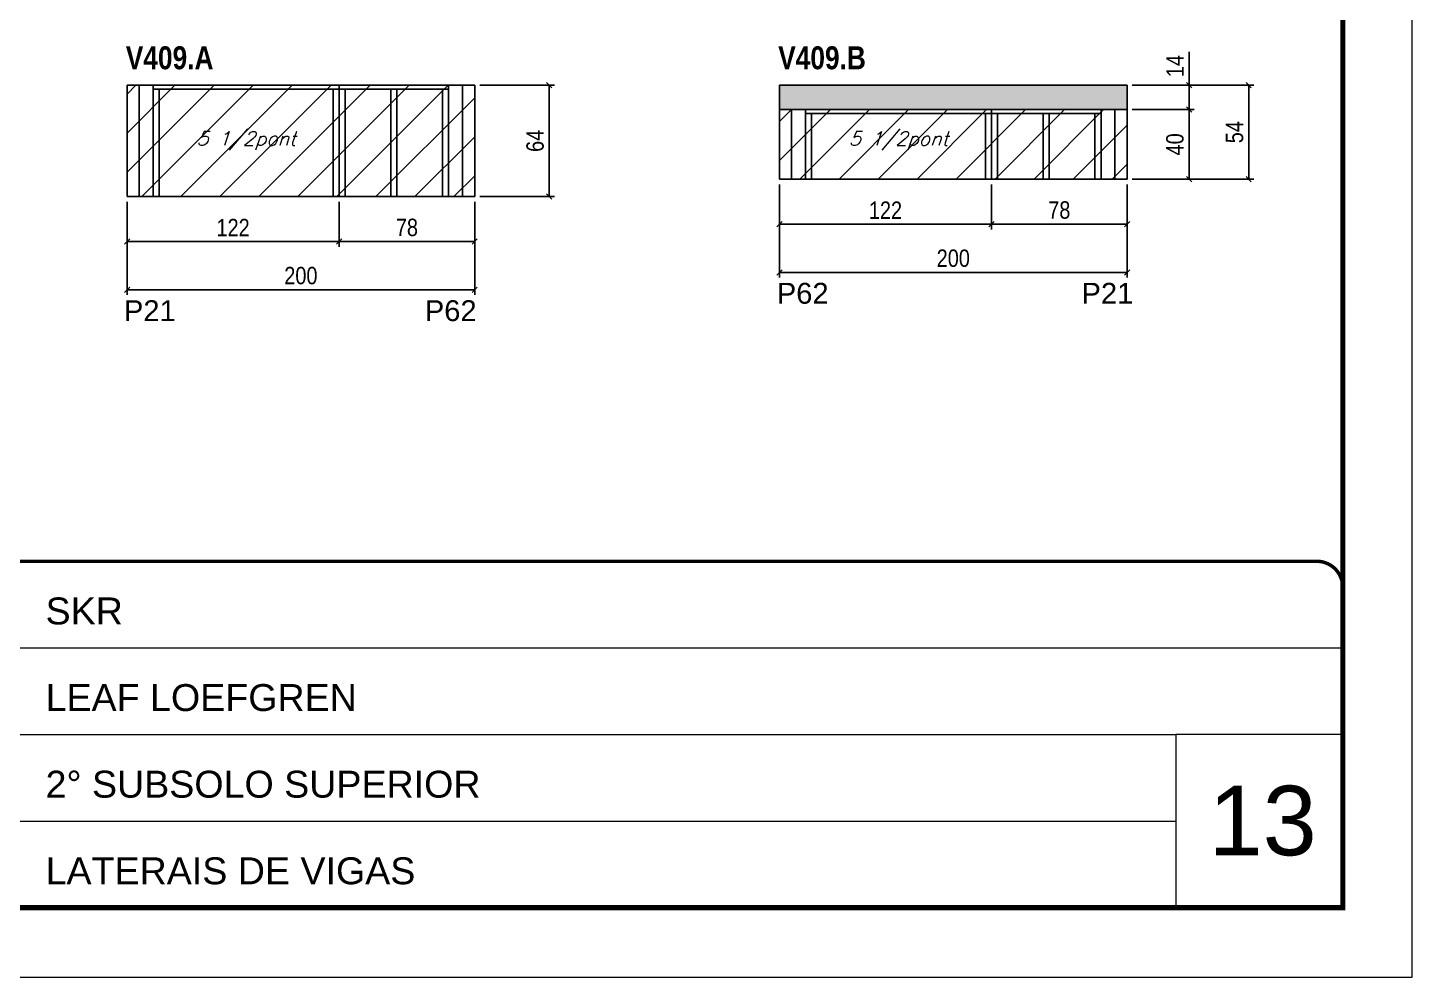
# Model space of a CAD drawing. Extents: x 3309 to 9590, y -2522 to 15424.
# Drawn here: x 3998 to 4794, y 10112 to 10658 of the extents above; entities that cross this region are included whole.
import ezdxf

# ---------------------------------------------------------------- set-up
doc = ezdxf.new("R2010")
doc.units = 0
doc.linetypes.add('CONTINUO', pattern=[0])
doc.linetypes.add('DASHED', pattern=[0.75, 0.5, -0.25])
for name, color, linetype in [('5', 5, 'Continuous'), ('COTA', 241, 'Continuous'), ('NOMENCLATURA', 7, 'Continuous'), ('Painéis', 200, 'Continuous'), ('SARR_2.2x7', 40, 'Continuous'), ('SARR_3.5x7', 81, 'Continuous'), ('texto', 7, 'Continuous')]:
    doc.layers.add(name, color=color, linetype=linetype)
for name, color, linetype, lineweight in [('CARIMBO', 255, 'Continuous', 9), ('Folhas', 255, 'Continuous', 9), ('Hachura', 251, 'Continuous', 9), ('SARRAFO DE PRESSAO', 251, 'DASHED', 9)]:
    doc.layers.add(name, color=color, linetype=linetype, lineweight=lineweight)
doc.styles.add('ARIAL', font='arial.ttf')
doc.styles.add('COTA TECNICA', font='techl___.ttf', dxfattribs={"height": 10})
doc.styles.add('Romans', font='romans.shx')
doc.styles.get("Standard").update_dxf_attribs({"font": 'arial.ttf'})
doc.styles.add('TECNICA', font='techb___.ttf', dxfattribs={"height": 10})
doc.dimstyles.new('PAINEL', dxfattribs={"dimtxt": 10, "dimasz": 3, "dimexe": 3, "dimexo": 3, "dimgap": 3, "dimtad": 1, "dimdec": 1, "dimzin": 12, "dimdsep": 46, "dimtxsty": 'COTA TECNICA', "dimblk1": 'OBLIQUE', "dimblk2": 'OBLIQUE', "dimsah": 1, "dimcen": 0.9, "dimclrd": 4, "dimclre": 4, "dimclrt": 240, "dimadec": 1, "dimazin": 3, "dimtfac": 1, "dimtdec": 1, "dimtmove": 0, "dimatfit": 3, "dimfxl": 1, "dimtolj": 1, "dimtzin": 12, "dimarcsym": 0})

# ---------------------------------------------------------------- blocks, each defined once
blk = doc.blocks.new('9999999999')
at = {"color": 30, "linetype": 'CONTINUO'}
for p, q in [((98564.56, 34379.64), (99583.98, 34379.64)), ((98564.56, 34329.83), (99487.98, 34329.83)), ((99583.98, 34329.83), (99487.98, 34329.83)), ((99487.98, 34329.83), (99487.98, 34230.21)), ((98564.56, 34280.02), (99487.98, 34280.02))]:
    blk.add_line(p, q, dxfattribs=at)
at = {"color": 30, "linetype": 'CONTINUO', "const_width": 2}
blk.add_lwpolyline([(99583.98, 34230.21), (99583.98, 34414.45, 0.414214), (99568.98, 34429.45), (98228.98, 34429.45, 0.414214), (98213.98, 34414.45), (98213.98, 34245.21, 0.414214), (98228.98, 34230.21), (99583.98, 34230.21)], format="xyb", dxfattribs=at)
at = {"layer": 'Folhas'}
blk.add_lwpolyline([(98138.98, 34190.21), (99623.98, 34190.21), (99623.98, 35240.21), (98138.98, 35240.21)], close=True, dxfattribs=at)
at = {"layer": 'Folhas', "color": 30, "const_width": 3}
blk.add_lwpolyline([(98213.98, 34230.21), (99583.98, 34230.21), (99583.98, 35200.21), (98213.98, 35200.21)], close=True, dxfattribs=at)
at = {"color": 7, "linetype": 'Continuous', "ltscale": 5, "style": 'ARIAL'}
for s, height, p in [('SKR', 15.483, (98837.68, 34393.13)), ('LEAF LOEFGREN', 15.4829, (98837.68, 34343.32)), ('2° SUBSOLO SUPERIOR', 15.4829, (98837.68, 34293.51)), ('LATERAIS DE VIGAS', 15.4829, (98837.68, 34243.7))]:
    blk.add_text(s, height=height, dxfattribs=at).set_placement(p)
blk = doc.blocks.new('_Oblique')
at = {"color": 0, "linetype": 'ByBlock', "lineweight": -2}
blk.add_line((-0.5, -0.5), (0.5, 0.5), dxfattribs=at)
blk = doc.blocks.new('*D1035')
at = {"layer": 'COTA', "color": 4, "linetype": 'ByBlock', "lineweight": -2, "transparency": 16777216}
for p, q in [((4176.94, 10558.12), (4176.94, 10532.2)), ((4254.94, 10558.12), (4254.94, 10532.2)), ((4254.94, 10535.2), (4176.94, 10535.2))]:
    blk.add_line(p, q, dxfattribs=at)
at = {"layer": 'Defpoints', "color": 0, "linetype": 'ByBlock', "transparency": 16777216}
for p in [(4176.94, 10561.12), (4254.94, 10561.12), (4176.94, 10535.2)]:
    blk.add_point(p, dxfattribs=at)
at = {"layer": 'COTA', "color": 4, "linetype": 'ByBlock', "lineweight": -2, "transparency": 16777216, "xscale": 3, "yscale": 3, "zscale": 3, "rotation": 180}
blk.add_blockref('_Oblique', (4176.94, 10535.2), dxfattribs=at)
at = {"layer": 'COTA', "color": 4, "linetype": 'ByBlock', "lineweight": -2, "transparency": 16777216, "xscale": 3, "yscale": 3, "zscale": 3}
blk.add_blockref('_Oblique', (4254.94, 10535.2), dxfattribs=at)
at = {"layer": 'COTA', "color": 240, "linetype": 'ByBlock', "transparency": 16777216, "insert": (4215.94, 10543.3), "char_height": 10, "attachment_point": 5, "style": 'COTA TECNICA'}
blk.add_mtext('\\A1;78', dxfattribs=at)
blk = doc.blocks.new('*D1036')
at = {"layer": 'COTA', "color": 4, "linetype": 'ByBlock', "lineweight": -2, "transparency": 16777216}
for p, q in [((4054.94, 10558.12), (4054.94, 10532.2)), ((4176.94, 10558.12), (4176.94, 10532.2)), ((4176.94, 10535.2), (4054.94, 10535.2))]:
    blk.add_line(p, q, dxfattribs=at)
at = {"layer": 'Defpoints', "color": 0, "linetype": 'ByBlock', "transparency": 16777216}
for p in [(4054.94, 10561.12), (4176.94, 10561.12), (4054.94, 10535.2)]:
    blk.add_point(p, dxfattribs=at)
at = {"layer": 'COTA', "color": 4, "linetype": 'ByBlock', "lineweight": -2, "transparency": 16777216, "xscale": 3, "yscale": 3, "zscale": 3, "rotation": 180}
blk.add_blockref('_Oblique', (4054.94, 10535.2), dxfattribs=at)
at = {"layer": 'COTA', "color": 4, "linetype": 'ByBlock', "lineweight": -2, "transparency": 16777216, "xscale": 3, "yscale": 3, "zscale": 3}
blk.add_blockref('_Oblique', (4176.94, 10535.2), dxfattribs=at)
at = {"layer": 'COTA', "color": 240, "linetype": 'ByBlock', "transparency": 16777216, "insert": (4115.94, 10543.26), "char_height": 10, "attachment_point": 5, "style": 'COTA TECNICA'}
blk.add_mtext('\\A1;122', dxfattribs=at)
blk = doc.blocks.new('*D1037')
at = {"layer": 'COTA', "color": 4, "linetype": 'ByBlock', "lineweight": -2, "transparency": 16777216}
for p, q in [((4054.94, 10558.12), (4054.94, 10504.49)), ((4254.94, 10558.12), (4254.94, 10504.49)), ((4254.94, 10507.49), (4054.94, 10507.49))]:
    blk.add_line(p, q, dxfattribs=at)
at = {"layer": 'Defpoints', "color": 0, "linetype": 'ByBlock', "transparency": 16777216}
for p in [(4054.94, 10561.12), (4254.94, 10561.12), (4054.94, 10507.49)]:
    blk.add_point(p, dxfattribs=at)
at = {"layer": 'COTA', "color": 4, "linetype": 'ByBlock', "lineweight": -2, "transparency": 16777216, "xscale": 3, "yscale": 3, "zscale": 3, "rotation": 180}
blk.add_blockref('_Oblique', (4054.94, 10507.49), dxfattribs=at)
at = {"layer": 'COTA', "color": 4, "linetype": 'ByBlock', "lineweight": -2, "transparency": 16777216, "xscale": 3, "yscale": 3, "zscale": 3}
blk.add_blockref('_Oblique', (4254.94, 10507.49), dxfattribs=at)
at = {"layer": 'COTA', "color": 240, "linetype": 'ByBlock', "transparency": 16777216, "insert": (4154.94, 10515.59), "char_height": 10, "attachment_point": 5, "style": 'COTA TECNICA'}
blk.add_mtext('\\A1;200', dxfattribs=at)
blk = doc.blocks.new('*D1038')
at = {"layer": 'COTA', "color": 4, "lineweight": -2, "transparency": 16777216}
for p, q in [((4257.94, 10625.12), (4300.83, 10625.12)), ((4297.83, 10625.12), (4297.83, 10561.12)), ((4257.94, 10561.12), (4300.83, 10561.12))]:
    blk.add_line(p, q, dxfattribs=at)
at = {"layer": 'Defpoints', "color": 0, "transparency": 16777216}
for p in [(4254.94, 10625.12), (4254.94, 10561.12), (4297.83, 10561.12)]:
    blk.add_point(p, dxfattribs=at)
at = {"layer": 'COTA', "color": 4, "lineweight": -2, "transparency": 16777216, "xscale": 3, "yscale": 3, "zscale": 3}
for p, rotation in [((4297.83, 10625.12), 90), ((4297.83, 10561.12), 270)]:
    blk.add_blockref('_Oblique', p, dxfattribs=dict(at, rotation=rotation))
at = {"layer": 'COTA', "color": 240, "transparency": 16777216, "insert": (4289.73, 10593.12), "char_height": 10, "attachment_point": 5, "rotation": 90, "style": 'COTA TECNICA'}
blk.add_mtext('\\A1;64', dxfattribs=at)
blk = doc.blocks.new('*D1039')
at = {"layer": 'COTA', "color": 4, "linetype": 'ByBlock', "lineweight": -2, "transparency": 16777216}
for p, q in [((4552.28, 10568.12), (4552.28, 10542.2)), ((4630.28, 10568.12), (4630.28, 10542.2)), ((4630.28, 10545.2), (4552.28, 10545.2))]:
    blk.add_line(p, q, dxfattribs=at)
at = {"layer": 'Defpoints', "color": 0, "linetype": 'ByBlock', "transparency": 16777216}
for p in [(4552.28, 10571.12), (4630.28, 10571.12), (4552.28, 10545.2)]:
    blk.add_point(p, dxfattribs=at)
at = {"layer": 'COTA', "color": 4, "linetype": 'ByBlock', "lineweight": -2, "transparency": 16777216, "xscale": 3, "yscale": 3, "zscale": 3, "rotation": 180}
blk.add_blockref('_Oblique', (4552.28, 10545.2), dxfattribs=at)
at = {"layer": 'COTA', "color": 4, "linetype": 'ByBlock', "lineweight": -2, "transparency": 16777216, "xscale": 3, "yscale": 3, "zscale": 3}
blk.add_blockref('_Oblique', (4630.28, 10545.2), dxfattribs=at)
at = {"layer": 'COTA', "color": 240, "linetype": 'ByBlock', "transparency": 16777216, "insert": (4591.28, 10553.3), "char_height": 10, "attachment_point": 5, "style": 'COTA TECNICA'}
blk.add_mtext('\\A1;78', dxfattribs=at)
blk = doc.blocks.new('*D1040')
at = {"layer": 'COTA', "color": 4, "linetype": 'ByBlock', "lineweight": -2, "transparency": 16777216}
for p, q in [((4430.28, 10568.12), (4430.28, 10542.2)), ((4552.28, 10568.12), (4552.28, 10542.2)), ((4552.28, 10545.2), (4430.28, 10545.2))]:
    blk.add_line(p, q, dxfattribs=at)
at = {"layer": 'Defpoints', "color": 0, "linetype": 'ByBlock', "transparency": 16777216}
for p in [(4430.28, 10571.12), (4552.28, 10571.12), (4430.28, 10545.2)]:
    blk.add_point(p, dxfattribs=at)
at = {"layer": 'COTA', "color": 4, "linetype": 'ByBlock', "lineweight": -2, "transparency": 16777216, "xscale": 3, "yscale": 3, "zscale": 3, "rotation": 180}
blk.add_blockref('_Oblique', (4430.28, 10545.2), dxfattribs=at)
at = {"layer": 'COTA', "color": 4, "linetype": 'ByBlock', "lineweight": -2, "transparency": 16777216, "xscale": 3, "yscale": 3, "zscale": 3}
blk.add_blockref('_Oblique', (4552.28, 10545.2), dxfattribs=at)
at = {"layer": 'COTA', "color": 240, "linetype": 'ByBlock', "transparency": 16777216, "insert": (4491.28, 10553.26), "char_height": 10, "attachment_point": 5, "style": 'COTA TECNICA'}
blk.add_mtext('\\A1;122', dxfattribs=at)
blk = doc.blocks.new('*D1041')
at = {"layer": 'COTA', "color": 4, "linetype": 'ByBlock', "lineweight": -2, "transparency": 16777216}
for p, q in [((4430.28, 10568.12), (4430.28, 10514.49)), ((4630.28, 10568.12), (4630.28, 10514.49)), ((4630.28, 10517.49), (4430.28, 10517.49))]:
    blk.add_line(p, q, dxfattribs=at)
at = {"layer": 'Defpoints', "color": 0, "linetype": 'ByBlock', "transparency": 16777216}
for p in [(4430.28, 10571.12), (4630.28, 10571.12), (4430.28, 10517.49)]:
    blk.add_point(p, dxfattribs=at)
at = {"layer": 'COTA', "color": 4, "linetype": 'ByBlock', "lineweight": -2, "transparency": 16777216, "xscale": 3, "yscale": 3, "zscale": 3, "rotation": 180}
blk.add_blockref('_Oblique', (4430.28, 10517.49), dxfattribs=at)
at = {"layer": 'COTA', "color": 4, "linetype": 'ByBlock', "lineweight": -2, "transparency": 16777216, "xscale": 3, "yscale": 3, "zscale": 3}
blk.add_blockref('_Oblique', (4630.28, 10517.49), dxfattribs=at)
at = {"layer": 'COTA', "color": 240, "linetype": 'ByBlock', "transparency": 16777216, "insert": (4530.28, 10525.59), "char_height": 10, "attachment_point": 5, "style": 'COTA TECNICA'}
blk.add_mtext('\\A1;200', dxfattribs=at)
blk = doc.blocks.new('*D1042')
at = {"layer": 'COTA', "color": 4, "lineweight": -2, "transparency": 16777216}
for p, q in [((4633.28, 10611.12), (4668.93, 10611.12)), ((4665.93, 10611.12), (4665.93, 10571.12)), ((4633.28, 10571.12), (4668.93, 10571.12))]:
    blk.add_line(p, q, dxfattribs=at)
at = {"layer": 'Defpoints', "color": 0, "transparency": 16777216}
for p in [(4630.28, 10611.12), (4630.28, 10571.12), (4665.93, 10571.12)]:
    blk.add_point(p, dxfattribs=at)
at = {"layer": 'COTA', "color": 4, "lineweight": -2, "transparency": 16777216, "xscale": 3, "yscale": 3, "zscale": 3}
for p, rotation in [((4665.93, 10611.12), 90), ((4665.93, 10571.12), 270)]:
    blk.add_blockref('_Oblique', p, dxfattribs=dict(at, rotation=rotation))
at = {"layer": 'COTA', "color": 240, "transparency": 16777216, "insert": (4657.83, 10591.12), "char_height": 10, "attachment_point": 5, "rotation": 90, "style": 'COTA TECNICA'}
blk.add_mtext('\\A1;40', dxfattribs=at)
blk = doc.blocks.new('*D1048')
at = {"layer": 'COTA', "color": 4, "lineweight": -2, "transparency": 16777216}
for p, q in [((4665.93, 10625.12), (4665.93, 10644.23)), ((4633.28, 10625.12), (4668.93, 10625.12)), ((4665.93, 10611.12), (4665.93, 10625.12)), ((4633.28, 10611.12), (4668.93, 10611.12))]:
    blk.add_line(p, q, dxfattribs=at)
at = {"layer": 'Defpoints', "color": 0, "transparency": 16777216}
for p in [(4630.28, 10625.12), (4665.93, 10625.12), (4630.28, 10611.12)]:
    blk.add_point(p, dxfattribs=at)
at = {"layer": 'COTA', "color": 4, "lineweight": -2, "transparency": 16777216, "xscale": 3, "yscale": 3, "zscale": 3}
for p, rotation in [((4665.93, 10625.12), 90), ((4665.93, 10611.12), 270)]:
    blk.add_blockref('_Oblique', p, dxfattribs=dict(at, rotation=rotation))
at = {"layer": 'COTA', "color": 240, "transparency": 16777216, "insert": (4657.86, 10636.17), "char_height": 10, "attachment_point": 5, "rotation": 90, "style": 'COTA TECNICA'}
blk.add_mtext('\\A1;14', dxfattribs=at)
blk = doc.blocks.new('*D1049')
at = {"layer": 'COTA', "color": 4, "lineweight": -2, "transparency": 16777216}
for p, q in [((4633.28, 10625.12), (4703.25, 10625.12)), ((4700.25, 10571.12), (4700.25, 10625.12)), ((4633.28, 10571.12), (4703.25, 10571.12))]:
    blk.add_line(p, q, dxfattribs=at)
at = {"layer": 'Defpoints', "color": 0, "transparency": 16777216}
for p in [(4630.28, 10625.12), (4700.25, 10625.12), (4630.28, 10571.12)]:
    blk.add_point(p, dxfattribs=at)
at = {"layer": 'COTA', "color": 4, "lineweight": -2, "transparency": 16777216, "xscale": 3, "yscale": 3, "zscale": 3}
for p, rotation in [((4700.25, 10625.12), 90), ((4700.25, 10571.12), 270)]:
    blk.add_blockref('_Oblique', p, dxfattribs=dict(at, rotation=rotation))
at = {"layer": 'COTA', "color": 240, "transparency": 16777216, "insert": (4692.14, 10598.12), "char_height": 10, "attachment_point": 5, "rotation": 90, "style": 'COTA TECNICA'}
blk.add_mtext('\\A1;54', dxfattribs=at)

msp = doc.modelspace()

# ---------------------------------------------------------------- hatches: boundary and pattern name
at = {"layer": 'COTA'}
h = msp.add_hatch(dxfattribs=at)
h.set_pattern_fill('AR-CONC', color=256, scale=0.03)
h.paths.add_polyline_path([(4630.28, 10625.12), (4430.28, 10625.12), (4430.28, 10611.12), (4630.28, 10611.12)])
at = {"layer": 'Hachura', "linetype": 'ByBlock'}
h = msp.add_hatch(dxfattribs=at)
h.set_pattern_fill('ANSI31', color=256, scale=5)
h.set_pattern_definition([(45, (-2958.414, -1197.79), (-11.22532, 11.22532), [])])
h.paths.add_polyline_path([(4176.94, 10625.12), (4054.94, 10625.12), (4054.94, 10561.12), (4176.94, 10561.12)])
h.paths.add_polyline_path([(4176.94, 10625.12), (4176.94, 10561.12), (4254.94, 10561.12), (4254.94, 10625.12)])
h = msp.add_hatch(dxfattribs=at)
h.set_pattern_fill('ANSI31', color=256, scale=5)
h.paths.add_polyline_path([(4552.28, 10611.12), (4430.28, 10611.12), (4430.28, 10571.12), (4552.28, 10571.12)])
h.paths.add_polyline_path([(4630.28, 10611.12), (4552.28, 10611.12), (4552.28, 10571.12), (4630.28, 10571.12)])

# ---------------------------------------------------------------- linework, layer by layer
at = {"layer": 'COTA'}
for p, q in [((4430.28, 10611.12), (4430.28, 10625.12)), ((4430.28, 10625.12), (4630.28, 10625.12)), ((4630.28, 10625.12), (4630.28, 10611.12))]:
    msp.add_line(p, q, dxfattribs=at)
at = {"layer": 'Painéis', "linetype": 'ByBlock'}
for p, q in [((4254.94, 10625.12), (4054.94, 10625.12)), ((4054.94, 10561.12), (4054.94, 10625.12)), ((4176.94, 10561.12), (4176.94, 10625.12)), ((4254.94, 10561.12), (4254.94, 10625.12)), ((4630.28, 10611.12), (4430.28, 10611.12)), ((4430.28, 10571.12), (4430.28, 10611.12)), ((4552.28, 10571.12), (4552.28, 10611.12)), ((4630.28, 10571.12), (4630.28, 10611.12)), ((4630.28, 10571.12), (4430.28, 10571.12)), ((4254.94, 10561.12), (4054.94, 10561.12))]:
    msp.add_line(p, q, dxfattribs=at)
at = {"layer": 'SARR_2.2x7', "linetype": 'Continuous'}
for p, q in [((4061.94, 10561.12), (4061.94, 10625.12)), ((4176.94, 10622.92), (4069.94, 10622.92)), ((4239.94, 10622.92), (4176.94, 10622.92)), ((4247.94, 10561.12), (4247.94, 10625.12)), ((4437.28, 10571.12), (4437.28, 10611.12)), ((4623.28, 10571.12), (4623.28, 10611.12)), ((4552.28, 10608.92), (4445.28, 10608.92)), ((4615.28, 10608.92), (4552.28, 10608.92))]:
    msp.add_line(p, q, dxfattribs=at)
at = {"layer": 'SARR_3.5x7'}
for p, q in [((4069.94, 10625.12), (4069.94, 10561.12)), ((4073.44, 10622.92), (4073.44, 10561.12)), ((4173.44, 10622.92), (4173.44, 10561.12)), ((4176.94, 10622.92), (4176.94, 10561.12)), ((4180.44, 10622.92), (4180.44, 10561.12)), ((4206.7, 10622.92), (4206.7, 10561.12)), ((4210.2, 10622.92), (4210.2, 10561.12)), ((4236.44, 10622.92), (4236.44, 10561.12)), ((4239.94, 10625.12), (4239.94, 10561.12)), ((4445.28, 10611.12), (4445.28, 10571.12)), ((4615.28, 10611.12), (4615.28, 10571.12)), ((4448.78, 10608.92), (4448.78, 10571.12)), ((4548.78, 10608.92), (4548.78, 10571.12)), ((4555.78, 10608.92), (4555.78, 10571.12)), ((4582.04, 10608.92), (4582.04, 10571.12)), ((4585.54, 10608.92), (4585.54, 10571.12)), ((4611.78, 10608.92), (4611.78, 10571.12))]:
    msp.add_line(p, q, dxfattribs=at)

# ---------------------------------------------------------------- block references
at = {"layer": 'SARRAFO DE PRESSAO', "color": 6, "linetype": 'ByBlock'}
msp.add_blockref('9999999999', (-94829.61, -24078.07), dxfattribs=at)

# ---------------------------------------------------------------- texts
at = {"layer": '5', "linetype": 'Continuous'}
for s, rotation, p in [('P62', 359.99996, (4428.74, 10499.48)), ('P21', 359.99996, (4604.03, 10499.48)), ('P21', 0.00004, (4053.14, 10489.48)), ('P62', 0.00004, (4226.23, 10489.48))]:
    msp.add_text(s, height=12, rotation=rotation, dxfattribs=at).set_placement(p)
at = {"layer": 'CARIMBO', "style": 'ARIAL'}
msp.add_text('13', height=40, dxfattribs=at).set_placement((4677.23, 10182.28))
at = {"layer": 'NOMENCLATURA', "style": 'TECNICA'}
for s, p in [('V409.A', (4054.22, 10634.3)), ('V409.B', (4429.56, 10634.3))]:
    msp.add_text(s, height=13.2, dxfattribs=at).set_placement(p)
at = {"layer": 'texto', "color": 2, "char_height": 8, "attachment_point": 5, "style": 'Romans'}
for insert in [(4123.44, 10593.12), (4498.78, 10593.12)]:
    msp.add_mtext('{\\Q19;\\C256;5 1/2pont}', dxfattribs=dict(at, insert=insert))

# ---------------------------------------------------------------- dimensions: what is measured, and where the dimension line sits
at = {"layer": 'COTA'}
for base, p1, p2, picture, middle in [((4665.93, 10625.12), (4630.28, 10611.12), (4630.28, 10625.12), '*D1048', (4657.86, 10636.17)), ((4297.83, 10561.12), (4254.94, 10625.12), (4254.94, 10561.12), '*D1038', (4289.73, 10593.12)), ((4700.25, 10625.12), (4630.28, 10571.12), (4630.28, 10625.12), '*D1049', (4692.14, 10598.12)), ((4665.93, 10571.12), (4630.28, 10611.12), (4630.28, 10571.12), '*D1042', (4657.83, 10591.12))]:
    dim = msp.add_linear_dim(base=base, p1=p1, p2=p2, angle=90, dimstyle='PAINEL', dxfattribs=at)
    dim.commit()
    dim.dimension.update_dxf_attribs({"geometry": picture, "text_midpoint": middle})
at = {"layer": 'COTA', "linetype": 'ByBlock'}
for base, p1, p2, picture, middle in [((4430.28, 10545.2), (4552.28, 10571.12), (4430.28, 10571.12), '*D1040', (4491.28, 10553.26)), ((4054.94, 10535.2), (4176.94, 10561.12), (4054.94, 10561.12), '*D1036', (4115.94, 10543.26))]:
    dim = msp.add_linear_dim(base=base, p1=p1, p2=p2, angle=180, dimstyle='PAINEL', override={"dimtmove": 1}, dxfattribs=at)
    dim.commit()
    dim.dimension.update_dxf_attribs({"geometry": picture, "text_midpoint": middle})
for base, p1, p2, picture, middle in [((4430.28, 10517.49), (4630.28, 10571.12), (4430.28, 10571.12), '*D1041', (4530.28, 10525.59)), ((4552.28, 10545.2), (4630.28, 10571.12), (4552.28, 10571.12), '*D1039', (4591.28, 10553.3)), ((4054.94, 10507.49), (4254.94, 10561.12), (4054.94, 10561.12), '*D1037', (4154.94, 10515.59)), ((4176.94, 10535.2), (4254.94, 10561.12), (4176.94, 10561.12), '*D1035', (4215.94, 10543.3))]:
    dim = msp.add_linear_dim(base=base, p1=p1, p2=p2, angle=180, dimstyle='PAINEL', dxfattribs=at)
    dim.commit()
    dim.dimension.update_dxf_attribs({"geometry": picture, "text_midpoint": middle})

doc.saveas('drawing.dxf')
